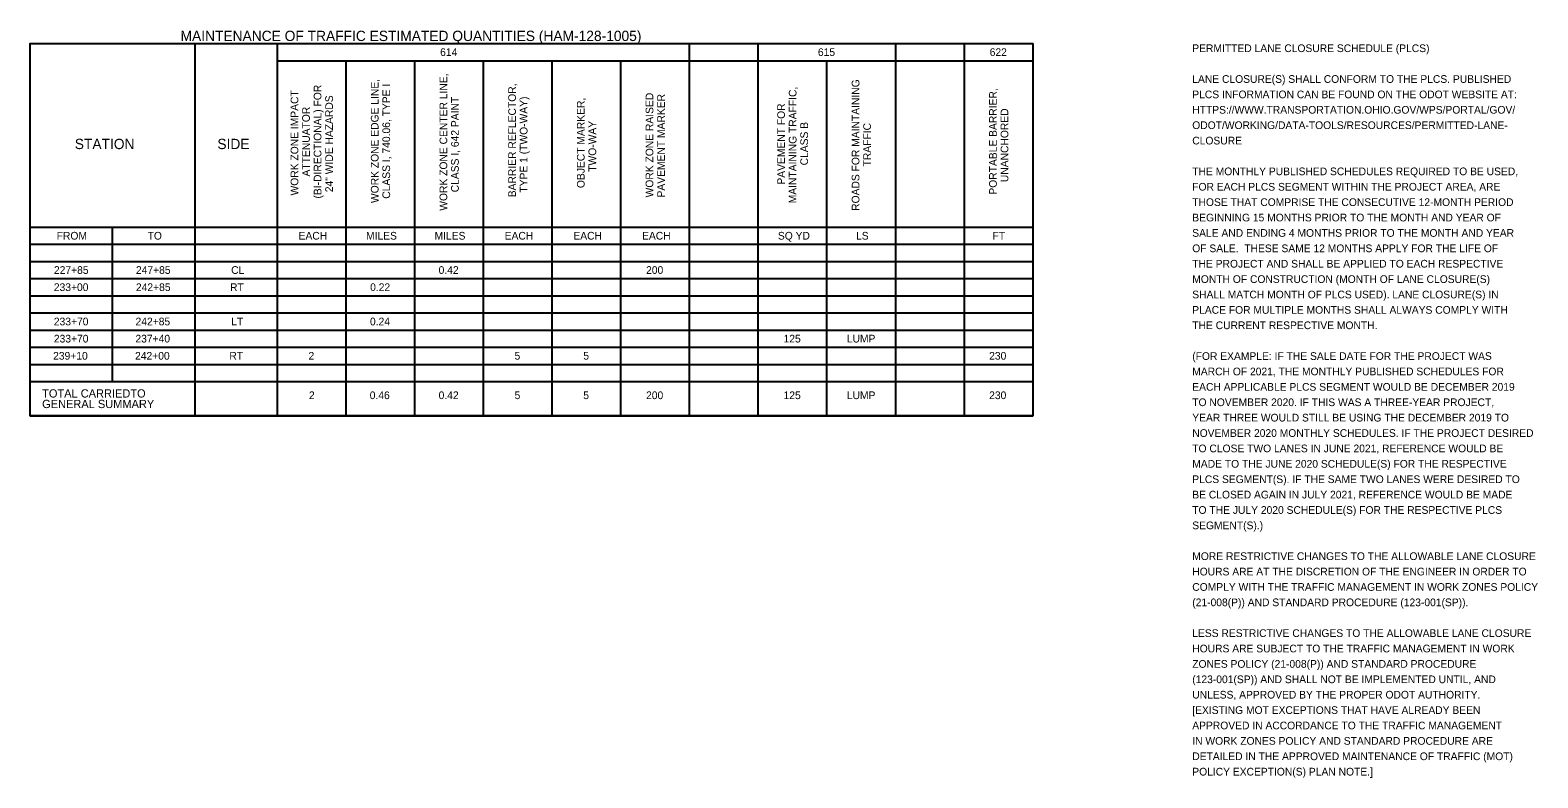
# Model space of a CAD drawing. Extents: x -32.1 to 66, y -34 to 22.
# Drawn here: x 38.55 to 65.98, y -5.61 to 8 of the extents above; entities that cross this region are included whole.
import ezdxf

# ---------------------------------------------------------------- set-up
doc = ezdxf.new("R2010")
doc.units = 0
for name, color, linetype in [('SH_Border', 7, 'Continuous'), ('SH_Data', 7, 'Continuous'), ('SH_Text', 7, 'Continuous'), ('TX_P_Misc', 7, 'Continuous')]:
    doc.layers.add(name, color=color, linetype=linetype)

msp = doc.modelspace()

# ---------------------------------------------------------------- linework, layer by layer
at = {"layer": 'SH_Border'}
msp.add_line((44.296, 7.752), (56.796, 7.752), dxfattribs=at)
msp.add_lwpolyline([(56.796, 0.98), (38.546, 0.98), (38.546, 7.752), (56.796, 7.752)], dxfattribs=at)
at = {"layer": 'SH_Data'}
for p, q in [((38.546, 0.98), (38.546, 7.752)), ((38.546, 0.98), (38.546, 7.752)), ((41.546, 0.98), (41.546, 7.752)), ((43.046, 0.98), (43.046, 7.752)), ((50.546, 0.98), (50.546, 7.752)), ((51.796, 0.98), (51.796, 7.752)), ((54.296, 0.98), (54.296, 7.752)), ((55.546, 0.98), (55.546, 7.752)), ((56.796, 0.98), (56.796, 7.752)), ((56.796, 0.98), (56.796, 7.752)), ((43.046, 7.44), (44.296, 7.44)), ((44.296, 7.44), (56.796, 7.44)), ((44.296, 0.98), (44.296, 7.44)), ((45.546, 0.98), (45.546, 7.44)), ((46.171, 7.596), (46.171, 7.596)), ((46.796, 0.98), (46.796, 7.44)), ((48.046, 0.98), (48.046, 7.44)), ((49.296, 0.98), (49.296, 7.44)), ((53.046, 0.98), (53.046, 7.44)), ((38.546, 4.412), (44.296, 4.412)), ((40.046, 1.604), (40.046, 4.412)), ((44.296, 4.412), (56.796, 4.412)), ((38.546, 4.1), (44.296, 4.1)), ((44.296, 4.1), (56.796, 4.1)), ((38.546, 3.788), (44.296, 3.788)), ((44.296, 3.788), (56.796, 3.788)), ((38.546, 3.476), (44.296, 3.476)), ((44.296, 3.476), (56.796, 3.476)), ((38.546, 3.164), (44.296, 3.164)), ((44.296, 3.164), (56.796, 3.164)), ((38.546, 2.852), (44.296, 2.852)), ((44.296, 2.852), (56.796, 2.852)), ((38.546, 2.54), (44.296, 2.54)), ((44.296, 2.54), (56.796, 2.54)), ((38.546, 2.228), (44.296, 2.228)), ((44.296, 2.228), (56.796, 2.228)), ((38.546, 1.916), (44.296, 1.916)), ((44.296, 1.916), (56.796, 1.916)), ((38.546, 1.604), (44.296, 1.604)), ((38.546, 1.604), (44.296, 1.604)), ((38.546, 1.604), (44.296, 1.604)), ((44.296, 1.604), (56.796, 1.604)), ((44.296, 1.604), (56.796, 1.604)), ((44.296, 1.604), (56.796, 1.604)), ((38.546, 0.98), (44.296, 0.98)), ((44.296, 0.98), (56.796, 0.98))]:
    msp.add_line(p, q, dxfattribs=at)

# ---------------------------------------------------------------- texts
for s, height, p in [('MAINTENANCE OF TRAFFIC ESTIMATED QUANTITIES (HAM-128-1005)', 0.1875, (41.283, 7.798)), ('STATION', 0.1875, (39.358, 5.832)), ('SIDE', 0.1875, (41.953, 5.832)), ('TOTAL CARRIEDTO', 0.15, (38.764, 1.313)), ('GENERAL SUMMARY', 0.15, (38.764, 1.121))]:
    msp.add_text(s, height=height, dxfattribs=at).set_placement(p)
at = {"layer": 'SH_Text'}
for s, p in [('PERMITTED LANE CLOSURE SCHEDULE (PLCS)', (59.693, 7.597)), ('LANE CLOSURE(S) SHALL CONFORM TO THE PLCS. PUBLISHED', (59.693, 7.037)), ('PLCS INFORMATION CAN BE FOUND ON THE ODOT WEBSITE AT:', (59.693, 6.757)), ('HTTPS://WWW.TRANSPORTATION.OHIO.GOV/WPS/PORTAL/GOV/', (59.693, 6.477)), ('ODOT/WORKING/DATA-TOOLS/RESOURCES/PERMITTED-LANE-', (59.693, 6.197)), ('CLOSURE', (59.693, 5.917)), ('THE MONTHLY PUBLISHED SCHEDULES REQUIRED TO BE USED,', (59.693, 5.357)), ('FOR EACH PLCS SEGMENT WITHIN THE PROJECT AREA, ARE', (59.693, 5.077)), ('THOSE THAT COMPRISE THE CONSECUTIVE 12-MONTH PERIOD', (59.693, 4.797)), ('BEGINNING 15 MONTHS PRIOR TO THE MONTH AND YEAR OF', (59.693, 4.517)), ('SALE AND ENDING 4 MONTHS PRIOR TO THE MONTH AND YEAR', (59.693, 4.237)), ('OF SALE.  THESE SAME 12 MONTHS APPLY FOR THE LIFE OF', (59.693, 3.957)), ('THE PROJECT AND SHALL BE APPLIED TO EACH RESPECTIVE', (59.693, 3.677)), ('MONTH OF CONSTRUCTION (MONTH OF LANE CLOSURE(S)', (59.693, 3.397)), ('SHALL MATCH MONTH OF PLCS USED). LANE CLOSURE(S) IN', (59.693, 3.117)), ('PLACE FOR MULTIPLE MONTHS SHALL ALWAYS COMPLY WITH', (59.693, 2.837)), ('THE CURRENT RESPECTIVE MONTH.', (59.693, 2.557)), ('(FOR EXAMPLE: IF THE SALE DATE FOR THE PROJECT WAS', (59.693, 1.997)), ('MARCH OF 2021, THE MONTHLY PUBLISHED SCHEDULES FOR', (59.693, 1.717)), ('EACH APPLICABLE PLCS SEGMENT WOULD BE DECEMBER 2019', (59.693, 1.437)), ('TO NOVEMBER 2020. IF THIS WAS A THREE-YEAR PROJECT,', (59.693, 1.157)), ('YEAR THREE WOULD STILL BE USING THE DECEMBER 2019 TO', (59.693, 0.877)), ('NOVEMBER 2020 MONTHLY SCHEDULES. IF THE PROJECT DESIRED', (59.693, 0.597)), ('TO CLOSE TWO LANES IN JUNE 2021, REFERENCE WOULD BE', (59.693, 0.317)), ('MADE TO THE JUNE 2020 SCHEDULE(S) FOR THE RESPECTIVE', (59.693, 0.037)), ('PLCS SEGMENT(S). IF THE SAME TWO LANES WERE DESIRED TO', (59.693, -0.243)), ('BE CLOSED AGAIN IN JULY 2021, REFERENCE WOULD BE MADE', (59.693, -0.523)), ('TO THE JULY 2020 SCHEDULE(S) FOR THE RESPECTIVE PLCS', (59.693, -0.803)), ('SEGMENT(S).)', (59.693, -1.083)), ('MORE RESTRICTIVE CHANGES TO THE ALLOWABLE LANE CLOSURE', (59.693, -1.643)), ('HOURS ARE AT THE DISCRETION OF THE ENGINEER IN ORDER TO', (59.693, -1.923)), ('COMPLY WITH THE TRAFFIC MANAGEMENT IN WORK ZONES POLICY', (59.693, -2.203)), ('(21-008(P)) AND STANDARD PROCEDURE (123-001(SP)).', (59.693, -2.483)), ('LESS RESTRICTIVE CHANGES TO THE ALLOWABLE LANE CLOSURE', (59.693, -3.043)), ('HOURS ARE SUBJECT TO THE TRAFFIC MANAGEMENT IN WORK', (59.693, -3.323)), ('ZONES POLICY (21-008(P)) AND STANDARD PROCEDURE', (59.693, -3.603)), ('(123-001(SP)) AND SHALL NOT BE IMPLEMENTED UNTIL, AND', (59.693, -3.883)), ('UNLESS, APPROVED BY THE PROPER ODOT AUTHORITY.', (59.693, -4.163)), ('[EXISTING MOT EXCEPTIONS THAT HAVE ALREADY BEEN', (59.693, -4.443)), ('APPROVED IN ACCORDANCE TO THE TRAFFIC MANAGEMENT', (59.693, -4.723)), ('IN WORK ZONES POLICY AND STANDARD PROCEDURE ARE', (59.693, -5.003)), ('DETAILED IN THE APPROVED MAINTENANCE OF TRAFFIC (MOT)', (59.693, -5.283)), ('POLICY EXCEPTION(S) PLAN NOTE.]', (59.693, -5.563))]:
    msp.add_text(s, height=0.14, dxfattribs=at).set_placement(p)
at = {"layer": 'TX_P_Misc'}
for s, p in [('614', (46.007, 7.526)), ('615', (52.881, 7.526)), ('622', (56.007, 7.526)), ('FROM', (39.029, 4.186)), ('TO', (40.684, 4.186)), ('EACH', (43.431, 4.186)), ('MILES', (44.659, 4.186)), ('MILES', (45.905, 4.186)), ('EACH', (47.181, 4.186)), ('EACH', (48.431, 4.186)), ('EACH', (49.681, 4.186)), ('SQ YD', (52.153, 4.186)), ('LS', (53.575, 4.186)), ('FT', (56.059, 4.186)), ('227+85', (38.979, 3.562)), ('247+85', (40.471, 3.562)), ('CL', (42.204, 3.562)), ('0.42', (45.979, 3.562)), ('200', (49.754, 3.562)), ('233+00', (38.977, 3.25)), ('242+85', (40.471, 3.25)), ('RT', (42.184, 3.25)), ('0.22', (44.733, 3.25)), ('233+70', (38.977, 2.626)), ('242+85', (40.464, 2.626)), ('LT', (42.204, 2.626)), ('0.24', (44.73, 2.626)), ('233+70', (38.977, 2.314)), ('237+40', (40.462, 2.314)), ('125', (52.256, 2.314)), ('LUMP', (53.407, 2.314)), ('239+10', (38.964, 2.002)), ('242+00', (40.455, 2.002)), ('RT', (42.171, 2.002)), ('2', (43.612, 2.002)), ('5', (47.361, 2.002)), ('5', (48.611, 2.002)), ('230', (55.997, 2.002)), ('2', (43.619, 1.284)), ('0.46', (44.725, 1.284)), ('0.42', (45.979, 1.284)), ('5', (47.361, 1.284)), ('5', (48.611, 1.284)), ('200', (49.754, 1.284)), ('125', (52.256, 1.284)), ('LUMP', (53.407, 1.284)), ('230', (55.997, 1.284))]:
    msp.add_text(s, height=0.14, dxfattribs=at).set_placement(p)
for s, p in [('WORK ZONE CENTER LINE, ', (46.136, 4.711)), ('WORK ZONE IMPACT', (43.426, 4.989)), ('(BI-DIRECTIONAL) FOR', (43.846, 4.933)), ('WORK ZONE EDGE LINE,', (44.886, 4.851)), ('CLASS I, 740.06, TYPE I', (45.096, 4.929)), ('BARRIER REFLECTOR, ', (47.386, 4.956)), ('MAINTAINING TRAFFIC,', (52.491, 4.846)), ('ROADS FOR MAINTAINING ', (53.636, 4.709)), ('PORTABLE BARRIER,', (56.136, 5.004)), ('ATTENUATOR', (43.636, 5.334)), ('24" WIDE HAZARDS', (44.056, 5.048)), ('CLASS I, 642 PAINT', (46.346, 5.046)), ('TYPE 1 (TWO-WAY)', (47.596, 5.041)), ('OBJECT MARKER, ', (48.636, 5.123)), ('WORK ZONE RAISED ', (49.886, 4.954)), ('PAVEMENT MARKER', (50.096, 4.952)), ('PAVEMENT FOR ', (52.281, 5.186)), ('TWO-WAY', (48.846, 5.42)), ('CLASS B', (52.701, 5.536)), ('UNANCHORED', (56.346, 5.231)), ('TRAFFIC', (53.846, 5.517))]:
    msp.add_text(s, height=0.14, rotation=90, dxfattribs=at).set_placement(p)

doc.saveas('drawing.dxf')
